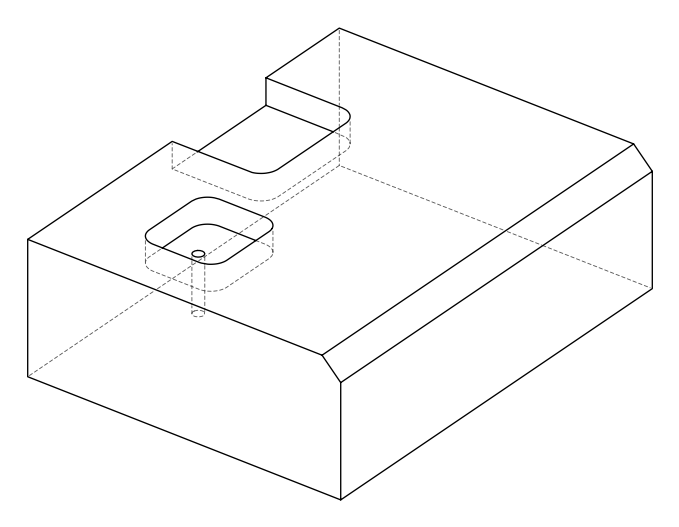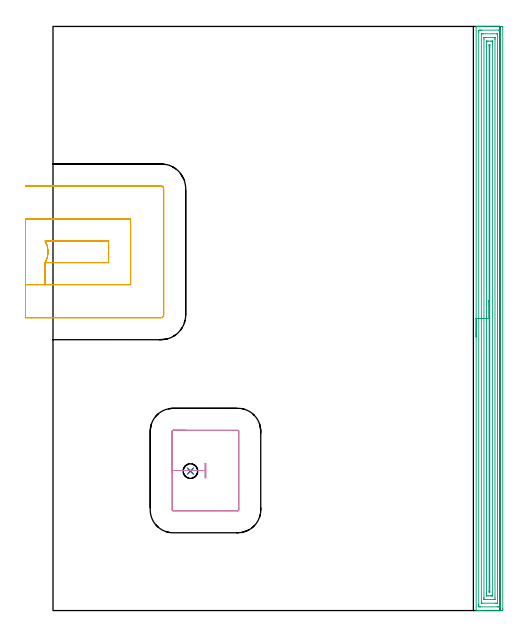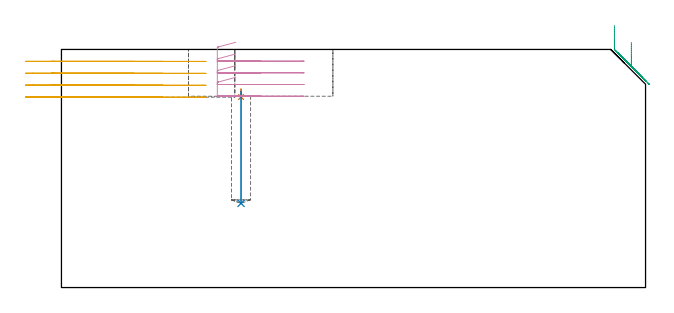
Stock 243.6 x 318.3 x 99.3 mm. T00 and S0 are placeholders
(PLAN: 5 operations, 3 tool changes, 22.9 min)
(1 SPOT_DRILL | STEP1POCKET | NXT0321_9005460120000 | 0.03 min | 2083 mm3)
(2 DRILL_BLIND_HOLE_INTO_CENTER | STEP1POCKET | NXT0301_051 | 0.19 min | 2217 mm3)
(3 AREA_MILL | FG_CHAMFER_SURFACE | UGT0205_001 | 15.47 min | 33461 mm3)
(4 MILL_RECTANGULAR_POCKET | POCKET_RECTANGULAR_STRAIGHT | UGT0201_106 | Follow Part, ap 6, ae 75% | 2.34 min | 74886 mm3)
(5 MILL_SLOT | SLOT_PARTIAL_RECTANGULAR | UGT0201_106 | Follow Part, ap 6, ae 75% | 4.89 min | 136292 mm3)
(TOOL NXT0321_9005460120000 | NC Spot Drill, 142deg, 12mm, Carbide, Uncoated | D12 PA142 FL30 Z2)
(TOOL NXT0301_051 | Carbide Drill 8mm [860.1-0800-040A1-MM 2214] | D8 PA140 FL53 Z2)
(TOOL UGT0205_001 | Chamfer Mill 20 x 3 x 45 deg. | D20 FL50 Z2)
(TOOL UGT0201_106 | End Mill 24 mm | D24 FL25 Z2)
(OP 1 SPOT_DRILL)
G17 G21 G94 G90
T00 M6
G54
G17 G0 G90 X74.9 Y76. S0 M3
G43 Z109.3 H0
G94 G81 G98 Z79.456 F250. R82.8
G80
M5
M2
(OP 2 DRILL_BLIND_HOLE_INTO_CENTER)
G17 G21 G94 G90
T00 M6
G54
G17 G0 G90 X74.9 Y76. S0 M3
G43 Z109.3 H1
G94 G81 G98 Z35.1 F250. R81.8
G80
M5
M2
(OP 3 AREA_MILL)
G17 G21 G94 G90
T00 M6
G54
G17 G0 G90 X230.6 Y149.15 S1061 M3
G43 Z109.3 H0
G94 G1 Y149.188 Z108.428 F250.
Y149.302 Z107.563
Y149.491 Z106.712
Y149.753 Z105.88
Y150.087 Z105.074
Y150.49 Z104.3
Y150.958 Z103.564
Y151.49 Z102.872
Y152.079 Z102.229
Y152.722 Z101.639
Y153.414 Z101.108
Y154.15 Z100.64
Y154.924 Z100.237
Y155.73 Z99.903
Y156.562 Z99.641
Y157.414 Z99.452
Y158.278 Z99.338
Y159.15 Z99.3
Y318.131
X230.603 Y318.29 Z99.288
X230.646 Y318.293 Z99.245
X231.033 Y318.3 Z98.866
X231.391 Z98.508
X232.064 Z97.831
X233.29 Z96.607
X233.844 Z96.05
X234.457 Z95.438
X244.526 Z85.371
X244.805 Y318.298 Z85.092
X245.092 Y318.29 Z84.806
X245.099 Y318.003 Z84.799
X245.1 Y0.933 Z84.8
X245.099 Y0.615 Z84.801
X245.094 Y0.046 Z84.804
X245.092 Y0.008 Z84.806
X244.526 Y0. Z85.371
X233.844 Z96.05
X233.29 Z96.607
X232.954 Z96.942
X232.4 Z97.496
X232.064 Z97.831
X231.391 Z98.508
X231.033 Z98.866
X230.648 Z99.243
X230.603 Y0.01 Z99.288
X230.6 Y0.169 Z99.3
Y159.15
X232.014 Z97.886
Y315.055
X232.018 Y315.898 Z97.882
X232.021 Y315.942 Z97.879
X232.064 Y316.29 Z97.836
X232.556 Y316.298 Z97.344
X232.954 Y316.299 Z96.946
X233.444 Y316.3 Z96.456
X242.746 Y316.299 Z87.154
X243.239 Y316.297 Z86.661
X243.636 Y316.29 Z86.264
X243.679 Y315.898 Z86.221
X243.682 Y315.852 Z86.218
X243.686 Y315.005 Z86.214
Y314.955
Y3.245
X243.682 Y2.402 Z86.218
X243.679 Y2.358 Z86.221
X243.636 Y2.01 Z86.264
X243.144 Y2.002 Z86.756
X242.746 Y2.001 Z87.154
X242.256 Y2. Z87.644
X232.954 Y2.001 Z96.946
X232.461 Y2.003 Z97.439
X232.064 Y2.01 Z97.836
X232.021 Y2.402 Z97.879
X232.018 Y2.448 Z97.882
X232.014 Y3.295 Z97.886
Y3.344
Y159.15
X233.428 Z96.472
X233.429 Y314.112 Z96.471
X233.43 Y314.216 Z96.47
X233.433 Y314.267 Z96.467
X233.434 Y314.285 Z96.466
X233.47 Y314.29 Z96.43
X233.659 Y314.298 Z96.241
X233.844 Y314.299 Z96.056
X234.547 Y314.3 Z95.353
X241.856 Y314.299 Z88.044
X242.043 Y314.298 Z87.857
X242.168 Y314.294 Z87.732
X242.261 Y314.29 Z87.639
X242.265 Y314.25 Z87.635
X242.267 Y314.112 Z87.633
X242.271 Y313.696 Z87.629
Y4.188
X242.27 Y4.084 Z87.63
X242.267 Y4.033 Z87.633
X242.266 Y4.015 Z87.634
X242.23 Y4.01 Z87.67
X242.041 Y4.002 Z87.859
X241.856 Y4.001 Z88.044
X241.153 Y4. Z88.747
X233.844 Y4.001 Z96.056
X233.657 Y4.002 Z96.243
X233.532 Y4.006 Z96.368
X233.439 Y4.01 Z96.461
X233.435 Y4.05 Z96.465
X233.433 Y4.188 Z96.467
X233.429 Y4.604 Z96.471
X233.428 Y159.15 Z96.472
X234.843 Z95.057
Y311.433
X234.845 Y312.215 Z95.055
X234.847 Y312.268 Z95.053
X234.849 Y312.289 Z95.051
X234.869 Y312.291 Z95.031
X234.976 Y312.296 Z94.924
X235.192 Y312.299 Z94.708
X240.518 Z89.382
X240.726 Y312.297 Z89.174
X240.83 Y312.292 Z89.07
X240.85 Y312.29 Z89.05
X240.852 Y312.275 Z89.048
X240.854 Y312.235 Z89.046
X240.857 Y311.541 Z89.043
Y311.433
Y6.867
X240.855 Y6.085 Z89.045
X240.853 Y6.032 Z89.047
X240.851 Y6.011 Z89.049
X240.831 Y6.009 Z89.069
X240.724 Y6.004 Z89.176
X240.508 Y6.001 Z89.392
X235.182 Z94.718
X234.974 Y6.003 Z94.926
X234.87 Y6.008 Z95.03
X234.85 Y6.01 Z95.05
X234.848 Y6.025 Z95.052
X234.846 Y6.065 Z95.054
X234.843 Y6.759 Z95.057
Y6.867
Y159.15
X236.257 Z93.643
Y309.905
X236.259 Y310.164 Z93.641
X236.261 Y310.237 Z93.639
X236.264 Y310.278 Z93.636
X236.273 Y310.29 Z93.627
X236.352 Y310.294 Z93.548
X236.515 Y310.297 Z93.385
X236.754 Y310.3 Z93.146
X237.405 Z92.495
X238.534 Z91.366
X239.185 Y310.298 Z90.715
X239.428 Y310.296 Z90.472
X239.438 Y310.287 Z90.462
X239.44 Y310.284 Z90.46
X239.443 Y309.646 Z90.457
Y309.388
Y8.395
X239.441 Y8.136 Z90.459
X239.439 Y8.063 Z90.461
X239.436 Y8.022 Z90.464
X239.427 Y8.01 Z90.473
X239.348 Y8.006 Z90.552
X239.185 Y8.002 Z90.715
X238.946 Y8. Z90.954
X238.295 Z91.605
X237.166 Z92.734
X236.515 Y8.002 Z93.385
X236.272 Y8.004 Z93.628
X236.262 Y8.013 Z93.638
X236.26 Y8.016 Z93.64
X236.257 Y8.654 Z93.643
Y8.912
Y159.15
X237.671 Z92.229
Y307.593
X237.673 Y307.86 Z92.227
X237.677 Y308.219 Z92.223
X237.678 Y308.286 Z92.222
X237.716 Y308.29 Z92.184
X237.861 Y308.296 Z92.039
X237.998 Y308.29 Z91.902
X238.022 Y308.283 Z91.878
X238.024 Y308.236 Z91.876
X238.027 Y308.129 Z91.873
X238.029 Y307.86 Z91.871
Y307.593
X238.028 Y10.44 Z91.872
X238.027 Y10.265 Z91.873
X238.024 Y10.041 Z91.876
X238.023 Y10.02 Z91.877
X237.983 Y10.01 Z91.917
X237.904 Y10.004 Z91.996
X237.841 Y10.002 Z92.059
X237.702 Y10.01 Z92.198
X237.678 Y10.017 Z92.222
X237.676 Y10.064 Z92.224
X237.673 Y10.171 Z92.227
X237.672 Y10.44 Z92.228
X237.671 Y10.799 Z92.229
Y159.15
Y160.022 Z92.267
Y160.886 Z92.381
Y161.738 Z92.57
Y162.57 Z92.832
Y163.376 Z93.166
Y164.15 Z93.569
Y164.886 Z94.037
Y165.578 Z94.568
Y166.221 Z95.158
Y166.81 Z95.801
Y167.342 Z96.493
Y167.81 Z97.229
Y168.213 Z98.003
Y168.547 Z98.809
Y168.809 Z99.641
Y168.998 Z100.492
Y169.112 Z101.357
Y169.15 Z102.229
G0 Z109.3
M5
M2
(OP 4 MILL_RECTANGULAR_POCKET)
G17 G21 G94 G90
T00 M6
G54
G17 G0 G90 X72.7 Y98.2 S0 M3
G43 Z109.3 H0
Z102.3
G94 G1 X65.5 Z100.371 F250.
X65.429 Z100.352
X65.274 Y98.152 Z100.308
X65.143 Y98.057 Z100.265
X65.048 Y97.926 Z100.221
X65. Y97.771 Z100.178
Y76.3 Z94.425
X83.
Y72.4 F500.
X83.2
Y80.2
X83.
Y76.3
X65.
Y54.9
G3 X65.5 Y54.4 R0.5
G1 X100.7
G3 X101.2 Y54.9 R0.5
G1 Y97.7
G3 X100.7 Y98.2 R0.5
G1 X65.5
G3 X65. Y97.7 R0.5
G1 Y76.3
Y75.3
G0 X72.7 Y98.2 Z97.425
G1 X65.5 Z95.496 F250.
X65.429 Z95.477
X65.274 Y98.152 Z95.433
X65.143 Y98.057 Z95.39
X65.048 Y97.926 Z95.346
X65. Y97.771 Z95.303
Y76.3 Z89.55
X83.
Y72.4 F500.
X83.2
Y80.2
X83.
Y76.3
X65.
Y54.9
G3 X65.5 Y54.4 R0.5
G1 X100.7
G3 X101.2 Y54.9 R0.5
G1 Y97.7
G3 X100.7 Y98.2 R0.5
G1 X65.5
G3 X65. Y97.7 R0.5
G1 Y76.3
Y75.3
G0 X72.7 Y98.2 Z92.55
G1 X65.5 Z90.621 F250.
X65.429 Z90.602
X65.274 Y98.152 Z90.558
X65.143 Y98.057 Z90.515
X65.048 Y97.926 Z90.472
X65. Y97.771 Z90.428
Y76.3 Z84.675
X83.
Y72.4 F500.
X83.2
Y80.2
X83.
Y76.3
X65.
Y54.9
G3 X65.5 Y54.4 R0.5
G1 X100.7
G3 X101.2 Y54.9 R0.5
G1 Y97.7
G3 X100.7 Y98.2 R0.5
G1 X65.5
G3 X65. Y97.7 R0.5
G1 Y76.3
Y75.3
G0 X72.7 Y98.2 Z87.675
G1 X65.5 Z85.746 F250.
X65.429 Z85.727
X65.274 Y98.152 Z85.683
X65.143 Y98.057 Z85.64
X65.048 Y97.926 Z85.597
X65. Y97.771 Z85.553
Y76.3 Z79.8
X83.
Y72.4 F500.
X83.2
Y80.2
X83.
Y76.3
X65.
Y54.9
G3 X65.5 Y54.4 R0.5
G1 X100.7
G3 X101.2 Y54.9 R0.5
G1 Y97.7
G3 X100.7 Y98.2 R0.5
G1 X65.5
G3 X65. Y97.7 R0.5
G1 Y76.3
Y75.3
G0 Z109.3
M5
M2
(OP 5 MILL_SLOT)
G17 G21 G94 G90
T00 M6
G54
G17 G0 G90 X-15. Y177.6 S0 M3
G43 Z109.3 H0
Z94.325
G94 G1 X-12. F250.
X-4.232 F500.
Y189.6
G3 X-4.232 Y201.4 R12.
G1 X30.3
Y189.6
X-4.232
Y177.6
X42.3
Y213.4
X-12.
X-15. F250.
Y159.6
X-12.
X58.8 F500.
G3 X60.3 Y161.1 R1.5
G1 Y229.9
G3 X58.8 Y231.4 R1.5
G1 X-12.
X-15. F250.
G0 Y177.6 Z89.35
G1 X-12.
X-4.232 F500.
Y189.6
G3 X-4.232 Y201.4 R12.
G1 X30.3
Y189.6
X-4.232
Y177.6
X42.3
Y213.4
X-12.
X-15. F250.
Y159.6
X-12.
X58.8 F500.
G3 X60.3 Y161.1 R1.5
G1 Y229.9
G3 X58.8 Y231.4 R1.5
G1 X-12.
X-15. F250.
G0 Y177.6 Z84.375
G1 X-12.
X-4.232 F500.
Y189.6
G3 X-4.232 Y201.4 R12.
G1 X30.3
Y189.6
X-4.232
Y177.6
X42.3
Y213.4
X-12.
X-15. F250.
Y159.6
X-12.
X58.8 F500.
G3 X60.3 Y161.1 R1.5
G1 Y229.9
G3 X58.8 Y231.4 R1.5
G1 X-12.
X-15. F250.
G0 Y177.6 Z79.4
G1 X-12.
X-4.232 F500.
Y189.6
G3 X-4.232 Y201.4 R12.
G1 X30.3
Y189.6
X-4.232
Y177.6
X42.3
Y213.4
X-12.
X-15. F250.
Y159.6
X-12.
X58.8 F500.
G3 X60.3 Y161.1 R1.5
G1 Y229.9
G3 X58.8 Y231.4 R1.5
G1 X-12.
X-15. F250.
G0 Z109.3
M5
M2
